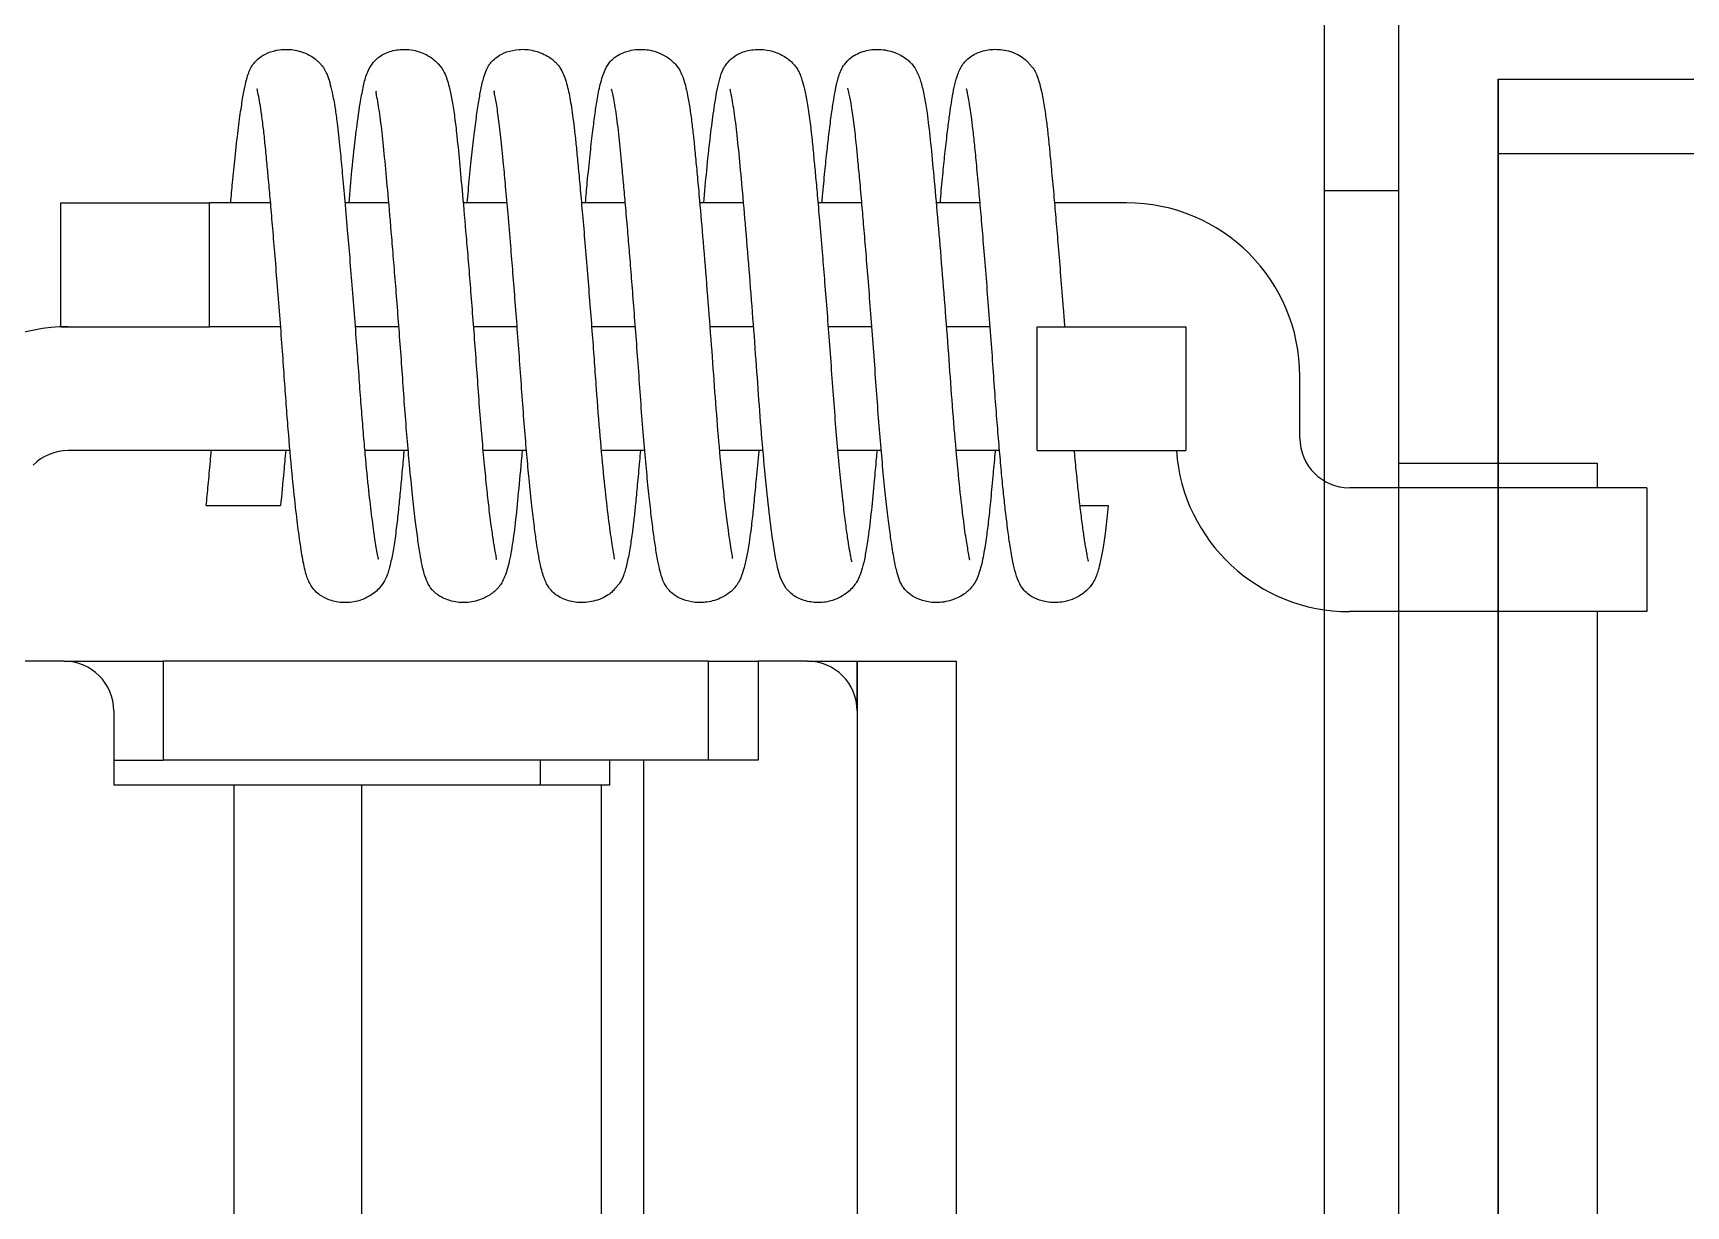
# Model space of a CAD drawing. Extents: x -3080 to 28500, y -1326 to 31609.
# Drawn here: x 2434.354 to 2437.689, y 26406.237 to 26408.604 of the extents above; entities that cross this region are included whole.
import ezdxf

# ---------------------------------------------------------------- set-up
doc = ezdxf.new("R2010")
doc.units = 0
doc.header["$LTSCALE"] = 100
doc.layers.add('0-xref', color=8, linetype='Continuous')
doc.layers.add('188K-SM-07-F10-MECH-CR PIPE-Y2257103$0$AP7P1-SM-08-FNN-120-A(4)-SMP$0$15P6-SM-08-FNN-320-A(10)-UIS-TCM$0$15P6-SM-08-FNN-00-(@10)170308-MIC$0$0-CDS', color=140, linetype='Continuous')

# ---------------------------------------------------------------- blocks, each defined once
blk = doc.blocks.new('188K-SM-07-F10-MECH-CR PIPE-Y2257103$0$CDS-WET')
at = {"layer": '188K-SM-07-F10-MECH-CR PIPE-Y2257103$0$AP7P1-SM-08-FNN-120-A(4)-SMP$0$15P6-SM-08-FNN-320-A(10)-UIS-TCM$0$15P6-SM-08-FNN-00-(@10)170308-MIC$0$0-CDS', "ltscale": 0.1}
for p, q in [((2436.96, -72941.6358), (2436.96, -72925.4769)), ((2437.11, -72972.4769), (2437.11, -72925.4769)), ((2437.31, -72926.2522), (2438.66, -72926.2522)), ((2437.31, -72972.7522), (2437.31, -72926.2522)), ((2437.31, -72926.2522), (2437.31, -72930.298)), ((2437.31, -72926.4022), (2438.51, -72926.4022)), ((2436.96, -72926.4769), (2437.11, -72926.4769)), ((2434.41, -72926.5019), (2434.71, -72926.5019)), ((2434.41, -72926.7519), (2434.41, -72926.5019)), ((2434.71, -72926.7519), (2434.71, -72926.5019)), ((2434.8334, -72926.5019), (2434.71, -72926.5019)), ((2435.072, -72926.5019), (2434.9835, -72926.5019)), ((2435.3106, -72926.5019), (2435.222, -72926.5019)), ((2435.5491, -72926.5019), (2435.4606, -72926.5019)), ((2435.7877, -72926.5019), (2435.6992, -72926.5019)), ((2436.0263, -72926.5019), (2435.9378, -72926.5019)), ((2436.2649, -72926.5019), (2436.1763, -72926.5019)), ((2436.56, -72926.5019), (2436.4149, -72926.5019)), ((2434.41, -72926.7519), (2434.71, -72926.7519)), ((2434.8537, -72926.7519), (2434.71, -72926.7519)), ((2435.0923, -72926.7519), (2435.004, -72926.7519)), ((2435.3309, -72926.7519), (2435.2425, -72926.7519)), ((2435.5695, -72926.7519), (2435.4811, -72926.7519)), ((2435.808, -72926.7519), (2435.7197, -72926.7519)), ((2436.0466, -72926.7519), (2435.9582, -72926.7519)), ((2436.2852, -72926.7519), (2436.1968, -72926.7519)), ((2436.38, -72927.0019), (2436.38, -72926.7519)), ((2436.38, -72926.7519), (2436.68, -72926.7519)), ((2436.68, -72926.7519), (2436.68, -72927.0019)), ((2436.91, -72926.9769), (2436.91, -72926.8519)), ((2434.8728, -72927.0019), (2434.4249, -72927.0019)), ((2435.1113, -72927.0019), (2435.0232, -72927.0019)), ((2435.3498, -72927.0019), (2435.2618, -72927.0019)), ((2435.5884, -72927.0019), (2435.5005, -72927.0019)), ((2435.827, -72927.0019), (2435.7391, -72927.0019)), ((2436.0656, -72927.0019), (2435.9775, -72927.0019)), ((2436.3041, -72927.0019), (2436.2161, -72927.0019)), ((2436.38, -72927.0019), (2436.68, -72927.0019)), ((2437.11, -72927.0769), (2437.11, -72927.0269)), ((2437.11, -72927.0269), (2437.3734, -72927.0269)), ((2437.3734, -72927.0269), (2437.51, -72927.0269)), ((2437.51, -72927.0269), (2437.51, -72927.0769)), ((2437.31, -72927.0769), (2437.01, -72927.0769)), ((2437.31, -72927.0769), (2437.31, -72927.3269)), ((2437.61, -72927.0769), (2437.31, -72927.0769)), ((2437.61, -72927.0769), (2437.61, -72927.3269)), ((2434.7036, -72927.1127), (2434.7786, -72927.1127)), ((2434.7786, -72927.1127), (2434.8536, -72927.1127)), ((2436.4662, -72927.1127), (2436.5236, -72927.1127)), ((2437.31, -72927.3269), (2437.01, -72927.3269)), ((2437.11, -72929.6769), (2437.11, -72927.3269)), ((2437.61, -72927.3269), (2437.31, -72927.3269)), ((2437.51, -72927.3269), (2437.51, -72929.6769)), ((2434.4169, -72927.4269), (2434.1169, -72927.4269)), ((2434.4169, -72927.4269), (2434.6169, -72927.4269)), ((2434.6169, -72927.4269), (2434.6169, -72927.6269)), ((2435.7169, -72927.4269), (2434.6169, -72927.4269)), ((2435.7169, -72927.6269), (2435.7169, -72927.4269)), ((2435.7169, -72927.4269), (2435.8169, -72927.4269)), ((2435.9169, -72927.4269), (2435.8169, -72927.4269)), ((2435.8169, -72927.4269), (2435.8169, -72927.6269)), ((2435.9169, -72927.4269), (2436.0169, -72927.4269)), ((2436.0169, -72927.5255), (2436.0169, -72927.4269)), ((2436.0169, -72927.4269), (2436.2169, -72927.4269)), ((2436.0169, -72927.4269), (2436.0169, -72929.5269)), ((2436.2169, -72927.4269), (2436.2169, -72929.5269)), ((2434.5169, -72927.5269), (2434.5169, -72927.6769)), ((2434.5169, -72927.6269), (2434.6169, -72927.6269)), ((2435.7169, -72927.6269), (2434.6169, -72927.6269)), ((2435.3772, -72927.6269), (2435.3772, -72927.6769)), ((2435.5169, -72927.6269), (2435.5169, -72927.6769)), ((2435.5868, -72929.3269), (2435.5868, -72927.6269)), ((2435.8169, -72927.6269), (2435.7169, -72927.6269)), ((2434.7603, -72927.6769), (2434.5169, -72927.6769)), ((2434.7603, -72929.2769), (2434.7603, -72927.6769)), ((2435.0176, -72927.6769), (2434.7603, -72927.6769)), ((2435.0176, -72929.2769), (2435.0176, -72927.6769)), ((2435.501, -72927.6769), (2435.0176, -72927.6769)), ((2435.501, -72929.2769), (2435.501, -72927.6769)), ((2435.5169, -72927.6769), (2435.501, -72927.6769))]:
    blk.add_line(p, q, dxfattribs=at)
for centre, radius, start, end in [((2436.56, -72926.8519), 0.35, 0, 90), ((2434.4249, -72927.1019), 0.35, 90, 135), ((2437.01, -72926.9769), 0.1, 180, 270), ((2434.4249, -72927.1019), 0.1, 90, 135), ((2437.01, -72926.9769), 0.35, 184.096, 270), ((2434.4169, -72927.5269), 0.1, 0, 90), ((2435.9169, -72927.5269), 0.1, 0, 90)]:
    blk.add_arc(centre, radius, start, end, dxfattribs=at)
for points, knots in [([(2434.7531, -72926.5019), (2434.7543, -72926.4881), (2434.7571, -72926.456), (2434.7621, -72926.4063), (2434.7678, -72926.3557), (2434.7736, -72926.3128), (2434.7788, -72926.2808), (2434.7835, -72926.2583), (2434.7876, -72926.243), (2434.7919, -72926.2325), (2434.7961, -72926.2249), (2434.8013, -72926.2179), (2434.8113, -72926.2081), (2434.8278, -72926.1983), (2434.8482, -72926.1928), (2434.865, -72926.1918), (2434.8832, -72926.1931), (2434.9062, -72926.1996), (2434.9242, -72926.2113), (2434.9319, -72926.2189), (2434.9345, -72926.2217), (2434.9368, -72926.2244), (2434.9395, -72926.2282), (2434.9434, -72926.2344), (2434.9479, -72926.244), (2434.9529, -72926.2586), (2434.9583, -72926.2806), (2434.9633, -72926.3082), (2434.9674, -72926.3382), (2434.9706, -72926.3652), (2434.9738, -72926.3964), (2434.9777, -72926.4375), (2434.9827, -72926.4921), (2434.9879, -72926.552), (2434.9931, -72926.6144), (2434.9982, -72926.6766), (2435.0032, -72926.7413), (2435.008, -72926.8044), (2435.0121, -72926.863), (2435.016, -72926.9165), (2435.02, -72926.9653), (2435.0249, -72927.0222), (2435.0308, -72927.0811), (2435.0373, -72927.1384), (2435.0437, -72927.1829), (2435.0473, -72927.2076), (2435.0511, -72927.2215), (2435.0499, -72927.2212), (2435.0496, -72927.2211)], [0, 0, 0, 0, 0.022447, 0.052442, 0.089796, 0.123797, 0.15424, 0.181076, 0.203503, 0.221072, 0.231045, 0.2384, 0.247554, 0.259468, 0.272894, 0.280648, 0.289593, 0.306187, 0.317473, 0.321045, 0.322534, 0.324543, 0.330659, 0.339705, 0.356395, 0.378357, 0.402238, 0.432583, 0.456571, 0.475191, 0.493904, 0.521678, 0.553166, 0.588295, 0.616893, 0.6472, 0.678856, 0.709286, 0.737324, 0.763613, 0.788867, 0.812859, 0.856316, 0.89383, 0.932154, 0.972262, 0.992211, 1, 1, 1, 1]), ([(2434.9918, -72926.5019), (2434.9937, -72926.4797), (2434.9982, -72926.4284), (2435.0057, -72926.3604), (2435.0131, -72926.3058), (2435.0202, -72926.268), (2435.0258, -72926.244), (2435.037, -72926.2206), (2435.0561, -72926.2033), (2435.0811, -72926.1928), (2435.1169, -72926.1912), (2435.1409, -72926.1986), (2435.1595, -72926.2097), (2435.1747, -72926.2232), (2435.1851, -72926.2399), (2435.1895, -72926.2523), (2435.1948, -72926.2702), (2435.1993, -72926.2928), (2435.2042, -72926.3238), (2435.2093, -72926.3652), (2435.2144, -72926.418), (2435.2209, -72926.4877), (2435.2268, -72926.5563), (2435.2322, -72926.6204), (2435.2366, -72926.6746), (2435.2411, -72926.7323), (2435.2456, -72926.7923), (2435.2501, -72926.8537), (2435.2545, -72926.9156), (2435.2593, -72926.9753), (2435.2643, -72927.0299), (2435.269, -72927.0769), (2435.2737, -72927.1197), (2435.2784, -72927.1563), (2435.2826, -72927.1852), (2435.2859, -72927.2045), (2435.2884, -72927.217), (2435.289, -72927.2209), (2435.2883, -72927.2216), (2435.2881, -72927.2218)], [0, 0, 0, 0, 0.036742, 0.084736, 0.132872, 0.16472, 0.196099, 0.226928, 0.249073, 0.268422, 0.28426, 0.305131, 0.317359, 0.32786, 0.344518, 0.360705, 0.379261, 0.407933, 0.437842, 0.465945, 0.505054, 0.543965, 0.588921, 0.613871, 0.640287, 0.667982, 0.696715, 0.7262, 0.756738, 0.788702, 0.81924, 0.847824, 0.8742, 0.905655, 0.932738, 0.955459, 0.971425, 0.990666, 1, 1, 1, 1]), ([(2435.2303, -72926.5019), (2435.231, -72926.4938), (2435.2334, -72926.4659), (2435.2376, -72926.4232), (2435.2428, -72926.3751), (2435.2479, -72926.3342), (2435.2528, -72926.3003), (2435.258, -72926.2713), (2435.2628, -72926.2498), (2435.2682, -72926.2343), (2435.2729, -72926.2253), (2435.28, -72926.2161), (2435.2915, -72926.2058), (2435.3102, -72926.1962), (2435.3371, -72926.1909), (2435.3626, -72926.193), (2435.3869, -72926.2019), (2435.4011, -72926.2115), (2435.4079, -72926.2176), (2435.415, -72926.2254), (2435.4203, -72926.2337), (2435.428, -72926.2499), (2435.4348, -72926.2756), (2435.4414, -72926.3134), (2435.4466, -72926.3542), (2435.4508, -72926.3954), (2435.4543, -72926.4326), (2435.4584, -72926.4762), (2435.4628, -72926.5266), (2435.4677, -72926.5833), (2435.4727, -72926.6443), (2435.4776, -72926.7065), (2435.4823, -72926.7666), (2435.4865, -72926.8234), (2435.4914, -72926.8932), (2435.4976, -72926.973), (2435.5053, -72927.0561), (2435.5128, -72927.1254), (2435.5201, -72927.1788), (2435.5239, -72927.2067), (2435.5273, -72927.2207), (2435.5261, -72927.2208), (2435.5258, -72927.2209)], [0, 0, 0, 0, 0.012977, 0.044323, 0.074895, 0.104463, 0.132844, 0.159901, 0.1915, 0.215175, 0.231416, 0.239392, 0.249531, 0.261858, 0.275664, 0.29283, 0.308329, 0.314124, 0.318588, 0.322158, 0.335027, 0.3558, 0.39447, 0.431024, 0.470877, 0.492491, 0.515805, 0.541148, 0.56847, 0.597655, 0.628257, 0.658106, 0.68659, 0.713558, 0.738938, 0.78771, 0.834079, 0.878048, 0.923024, 0.968181, 0.990567, 1, 1, 1, 1]), ([(2435.4688, -72926.5019), (2435.47, -72926.488), (2435.473, -72926.4539), (2435.4778, -72926.4065), (2435.4829, -72926.3616), (2435.4875, -72926.3253), (2435.4923, -72926.2928), (2435.4985, -72926.2606), (2435.5072, -72926.2342), (2435.5154, -72926.2197), (2435.5261, -72926.2094), (2435.5351, -72926.2032), (2435.5466, -72926.1979), (2435.5591, -72926.1941), (2435.572, -72926.1921), (2435.5868, -72926.192), (2435.6014, -72926.1939), (2435.6184, -72926.1989), (2435.6383, -72926.2097), (2435.6545, -72926.2261), (2435.6625, -72926.2407), (2435.6662, -72926.2507), (2435.6707, -72926.2655), (2435.6751, -72926.2858), (2435.6796, -72926.3122), (2435.6837, -72926.3427), (2435.6874, -72926.3752), (2435.6908, -72926.4102), (2435.6946, -72926.4509), (2435.6997, -72926.5066), (2435.7062, -72926.5822), (2435.7139, -72926.6772), (2435.7216, -72926.7761), (2435.7285, -72926.8724), (2435.7354, -72926.9636), (2435.743, -72927.048), (2435.7509, -72927.122), (2435.7587, -72927.1792), (2435.7625, -72927.2057), (2435.765, -72927.218), (2435.7647, -72927.2191), (2435.7646, -72927.2196)], [0, 0, 0, 0, 0.023105, 0.056373, 0.086927, 0.114539, 0.142005, 0.173535, 0.208861, 0.236215, 0.247103, 0.255724, 0.262441, 0.268088, 0.276934, 0.283495, 0.291532, 0.303354, 0.31811, 0.331874, 0.344892, 0.360154, 0.379883, 0.404175, 0.432359, 0.458274, 0.480241, 0.504286, 0.528718, 0.555442, 0.599618, 0.647606, 0.695214, 0.741025, 0.786804, 0.833862, 0.881752, 0.930435, 0.978491, 0.990385, 1, 1, 1, 1]), ([(2435.7075, -72926.5019), (2435.7094, -72926.4799), (2435.7136, -72926.4324), (2435.72, -72926.3729), (2435.7266, -72926.3205), (2435.7326, -72926.2825), (2435.7381, -72926.2564), (2435.7434, -72926.2378), (2435.7531, -72926.22), (2435.7695, -72926.205), (2435.7925, -72926.1941), (2435.8251, -72926.1905), (2435.8516, -72926.1966), (2435.8695, -72926.2057), (2435.8848, -72926.2168), (2435.8974, -72926.2328), (2435.9023, -72926.2441), (2435.9064, -72926.2552), (2435.9111, -72926.2732), (2435.9163, -72926.2999), (2435.9213, -72926.3341), (2435.9257, -72926.3721), (2435.9292, -72926.4091), (2435.9328, -72926.4464), (2435.9366, -72926.4884), (2435.9411, -72926.5398), (2435.9459, -72926.5967), (2435.9508, -72926.6566), (2435.9556, -72926.7169), (2435.9605, -72926.7815), (2435.9654, -72926.8485), (2435.9702, -72926.9153), (2435.9754, -72926.9789), (2435.9806, -72927.0372), (2435.9859, -72927.0885), (2435.9908, -72927.1319), (2435.9954, -72927.167), (2435.9994, -72927.1936), (2436.0028, -72927.2125), (2436.0047, -72927.2227), (2436.0064, -72927.227), (2436.0057, -72927.2264), (2436.0057, -72927.2263)], [0, 0, 0, 0, 0.0358, 0.077068, 0.114708, 0.153905, 0.180801, 0.206788, 0.230263, 0.245612, 0.261592, 0.277791, 0.296636, 0.30724, 0.316431, 0.330849, 0.343291, 0.357961, 0.382194, 0.411636, 0.443475, 0.4713, 0.495215, 0.516273, 0.539311, 0.566743, 0.598524, 0.625087, 0.653775, 0.684301, 0.716287, 0.7491, 0.78191, 0.814323, 0.84597, 0.876519, 0.905692, 0.933276, 0.959127, 0.981601, 0.998599, 1, 1, 1, 1]), ([(2435.946, -72926.5019), (2435.9464, -72926.4973), (2435.9483, -72926.4749), (2435.9517, -72926.4392), (2435.9561, -72926.3964), (2435.9606, -72926.3571), (2435.965, -72926.3227), (2435.9694, -72926.2941), (2435.9735, -72926.2701), (2435.9794, -72926.2452), (2435.9872, -72926.2259), (2436.0013, -72926.2103), (2436.0166, -72926.2007), (2436.0368, -72926.1932), (2436.0618, -72926.1908), (2436.0902, -72926.1961), (2436.1118, -72926.2073), (2436.1226, -72926.2167), (2436.1295, -72926.224), (2436.1341, -72926.2306), (2436.1408, -72926.2431), (2436.1468, -72926.2613), (2436.1529, -72926.2887), (2436.1586, -72926.3243), (2436.1644, -72926.3727), (2436.1707, -72926.4398), (2436.178, -72926.5196), (2436.1857, -72926.6108), (2436.1935, -72926.7083), (2436.201, -72926.8063), (2436.2076, -72926.9016), (2436.2149, -72926.9912), (2436.2224, -72927.0704), (2436.2296, -72927.1339), (2436.2358, -72927.1799), (2436.2403, -72927.2055), (2436.2424, -72927.2183), (2436.2441, -72927.2228), (2436.243, -72927.222), (2436.2429, -72927.222)], [0, 0, 0, 0, 0.007337, 0.035729, 0.062379, 0.087107, 0.116886, 0.142917, 0.165262, 0.197294, 0.230481, 0.248113, 0.257221, 0.266077, 0.283174, 0.300993, 0.31449, 0.319209, 0.322891, 0.332902, 0.349215, 0.379677, 0.41019, 0.43888, 0.480603, 0.522919, 0.567988, 0.614953, 0.662246, 0.708893, 0.754307, 0.801125, 0.847748, 0.891653, 0.932024, 0.968364, 0.984966, 0.999835, 1, 1, 1, 1]), ([(2436.1845, -72926.5019), (2436.1847, -72926.5), (2436.1863, -72926.4803), (2436.1895, -72926.4471), (2436.194, -72926.4017), (2436.1985, -72926.3625), (2436.2026, -72926.3299), (2436.2062, -72926.305), (2436.2095, -72926.2843), (2436.2137, -72926.2625), (2436.2204, -72926.2401), (2436.2272, -72926.2254), (2436.237, -72926.2135), (2436.2467, -72926.2057), (2436.2594, -72926.1988), (2436.2788, -72926.1927), (2436.2976, -72926.1913), (2436.3176, -72926.1939), (2436.3338, -72926.1988), (2436.3481, -72926.2062), (2436.3563, -72926.2127), (2436.3611, -72926.2177), (2436.3634, -72926.2203), (2436.3648, -72926.222), (2436.3661, -72926.2235), (2436.3676, -72926.2255), (2436.3703, -72926.2287), (2436.3718, -72926.23), (2436.3757, -72926.2358), (2436.3797, -72926.2443), (2436.3843, -72926.2582), (2436.3892, -72926.278), (2436.3941, -72926.3045), (2436.3986, -72926.336), (2436.4023, -72926.3671), (2436.4056, -72926.4005), (2436.4094, -72926.4412), (2436.4137, -72926.4875), (2436.4181, -72926.5382), (2436.4226, -72926.5914), (2436.4275, -72926.6509), (2436.4319, -72926.7054), (2436.4344, -72926.7396), (2436.4354, -72926.7519)], [0, 0, 0, 0, 0.004267, 0.044872, 0.082531, 0.123453, 0.159479, 0.190506, 0.217405, 0.250424, 0.284727, 0.324729, 0.343329, 0.359209, 0.372222, 0.383527, 0.405085, 0.41711, 0.428767, 0.439457, 0.449405, 0.453345, 0.454954, 0.45643, 0.457903, 0.459511, 0.463548, 0.478976, 0.496612, 0.527343, 0.557818, 0.589965, 0.633991, 0.671782, 0.703589, 0.734388, 0.770717, 0.813069, 0.848802, 0.887823, 0.929915, 0.974734, 1, 1, 1, 1]), ([(2435.1025, -72927.0019), (2435.1023, -72927.0043), (2435.1008, -72927.0214), (2435.0982, -72927.0495), (2435.0947, -72927.0871), (2435.0912, -72927.1238), (2435.0869, -72927.1618), (2435.082, -72927.1966), (2435.0771, -72927.2226), (2435.0729, -72927.2402), (2435.0689, -72927.2524), (2435.0659, -72927.2604), (2435.0564, -72927.2774), (2435.0389, -72927.2928), (2435.0215, -72927.3017), (2435.0018, -72927.308), (2434.9737, -72927.3098), (2434.9461, -72927.3023), (2434.9233, -72927.2874), (2434.9104, -72927.2682), (2434.9029, -72927.2449), (2434.8969, -72927.2146), (2434.8902, -72927.1696), (2434.8836, -72927.1152), (2434.8764, -72927.0457), (2434.8701, -72926.9738), (2434.865, -72926.9075), (2434.8611, -72926.8522), (2434.8568, -72926.792), (2434.852, -72926.728), (2434.847, -72926.6637), (2434.842, -72926.6028), (2434.8374, -72926.5476), (2434.8332, -72926.4988), (2434.8294, -72926.4564), (2434.8257, -72926.4169), (2434.8223, -72926.381), (2434.8184, -72926.3459), (2434.8146, -72926.3176), (2434.8109, -72926.2943), (2434.8081, -72926.2793), (2434.806, -72926.2719), (2434.8066, -72926.272), (2434.8068, -72926.2721)], [0, 0, 0, 0, 0.003831, 0.027247, 0.048045, 0.071422, 0.098544, 0.129863, 0.159805, 0.17891, 0.195048, 0.208269, 0.221, 0.237647, 0.248147, 0.25824, 0.274975, 0.291386, 0.306462, 0.331467, 0.359906, 0.39991, 0.438536, 0.476085, 0.518392, 0.566137, 0.591676, 0.618156, 0.646586, 0.677157, 0.708181, 0.737683, 0.765426, 0.791251, 0.815065, 0.836834, 0.862729, 0.88639, 0.91465, 0.940248, 0.969159, 0.993303, 1, 1, 1, 1]), ([(2435.341, -72927.0019), (2435.3407, -72927.0054), (2435.338, -72927.0366), (2435.3333, -72927.0866), (2435.3271, -72927.1496), (2435.3203, -72927.1997), (2435.3132, -72927.2347), (2435.3064, -72927.2557), (2435.3008, -72927.2673), (2435.2959, -72927.2747), (2435.2908, -72927.2808), (2435.2821, -72927.2894), (2435.2634, -72927.3014), (2435.2351, -72927.3091), (2435.2067, -72927.3091), (2435.1746, -72927.2978), (2435.1569, -72927.281), (2435.1496, -72927.268), (2435.1432, -72927.2507), (2435.1389, -72927.232), (2435.1349, -72927.2101), (2435.1302, -72927.1796), (2435.1251, -72927.1401), (2435.1196, -72927.0909), (2435.1141, -72927.0355), (2435.109, -72926.9766), (2435.1043, -72926.9182), (2435.1001, -72926.8569), (2435.0956, -72926.7953), (2435.0911, -72926.7349), (2435.0866, -72926.6769), (2435.0822, -72926.6223), (2435.0768, -72926.5572), (2435.0708, -72926.487), (2435.0642, -72926.416), (2435.0585, -72926.357), (2435.0532, -72926.3174), (2435.0487, -72926.2915), (2435.0459, -72926.2789), (2435.0465, -72926.277), (2435.0468, -72926.2761)], [0, 0, 0, 0, 0.005405, 0.049138, 0.090554, 0.13224, 0.177058, 0.200362, 0.218398, 0.230105, 0.233839, 0.237845, 0.249629, 0.266397, 0.28372, 0.301196, 0.319007, 0.340906, 0.362099, 0.382874, 0.407904, 0.437403, 0.466942, 0.500058, 0.536453, 0.565621, 0.596068, 0.626344, 0.655769, 0.684474, 0.712205, 0.738742, 0.763914, 0.809647, 0.849972, 0.890028, 0.932569, 0.954821, 0.977976, 1, 1, 1, 1]), ([(2435.5796, -72927.0019), (2435.579, -72927.009), (2435.5768, -72927.0338), (2435.5735, -72927.0698), (2435.5698, -72927.1084), (2435.5665, -72927.1407), (2435.5627, -72927.1717), (2435.558, -72927.2031), (2435.5522, -72927.2322), (2435.5458, -72927.2543), (2435.5406, -72927.2654), (2435.5365, -72927.271), (2435.535, -72927.2723), (2435.533, -72927.2747), (2435.5315, -72927.2765), (2435.5304, -72927.278), (2435.529, -72927.2796), (2435.5269, -72927.2821), (2435.5221, -72927.2872), (2435.5146, -72927.2935), (2435.5007, -72927.3011), (2435.4846, -72927.3063), (2435.4645, -72927.3093), (2435.4458, -72927.3083), (2435.4265, -72927.3027), (2435.4132, -72927.296), (2435.4033, -72927.2884), (2435.3956, -72927.2796), (2435.3904, -72927.2709), (2435.3837, -72927.256), (2435.378, -72927.2352), (2435.3734, -72927.21), (2435.3697, -72927.1858), (2435.3654, -72927.1543), (2435.3605, -72927.1123), (2435.3554, -72927.0633), (2435.3504, -72927.0095), (2435.3457, -72926.9537), (2435.3411, -72926.8926), (2435.3366, -72926.8288), (2435.3319, -72926.7649), (2435.3272, -72926.7029), (2435.3225, -72926.6441), (2435.3176, -72926.5841), (2435.3127, -72926.5254), (2435.3078, -72926.4703), (2435.303, -72926.4179), (2435.2983, -72926.3688), (2435.293, -72926.3257), (2435.2884, -72926.2974), (2435.2852, -72926.2814), (2435.2838, -72926.2762), (2435.2853, -72926.2765), (2435.2857, -72926.2766)], [0, 0, 0, 0, 0.0112849, 0.0392389, 0.0631094, 0.0836558, 0.1062852, 0.1330351, 0.1640526, 0.1965981, 0.2248769, 0.2342989, 0.2427776, 0.2457414, 0.2469083, 0.2479446, 0.2489396, 0.2499876, 0.2525082, 0.2591898, 0.2664253, 0.274295, 0.282585, 0.2973214, 0.3050044, 0.3136311, 0.3241985, 0.3366448, 0.3506261, 0.3640781, 0.3948221, 0.4180633, 0.4392301, 0.4645948, 0.4941266, 0.5276411, 0.5551771, 0.5844892, 0.6152455, 0.6458689, 0.6758421, 0.7049177, 0.7328292, 0.7593595, 0.7922985, 0.8222573, 0.8491353, 0.8850759, 0.9199025, 0.9537633, 0.9715445, 0.992625, 1, 1, 1, 1]), ([(2435.8182, -72927.0019), (2435.8182, -72927.002), (2435.8164, -72927.0221), (2435.8133, -72927.0566), (2435.809, -72927.1022), (2435.8057, -72927.1348), (2435.8027, -72927.1603), (2435.7996, -72927.1835), (2435.7954, -72927.2088), (2435.7902, -72927.2335), (2435.7851, -72927.2509), (2435.7804, -72927.2623), (2435.7769, -72927.2688), (2435.7736, -72927.2738), (2435.771, -72927.2772), (2435.7686, -72927.28), (2435.7657, -72927.2831), (2435.7572, -72927.2909), (2435.7378, -72927.3026), (2435.7146, -72927.3082), (2435.6968, -72927.3088), (2435.68, -72927.3073), (2435.6604, -72927.3013), (2435.6449, -72927.2914), (2435.6339, -72927.2802), (2435.6283, -72927.2711), (2435.6235, -72927.2603), (2435.6192, -72927.2454), (2435.6147, -72927.2245), (2435.61, -72927.1971), (2435.6054, -72927.1644), (2435.6008, -72927.1275), (2435.596, -72927.0831), (2435.5909, -72927.0312), (2435.5858, -72926.9723), (2435.5808, -72926.9088), (2435.5763, -72926.8434), (2435.5716, -72926.7794), (2435.5669, -72926.7184), (2435.5625, -72926.6617), (2435.5584, -72926.6103), (2435.5542, -72926.5604), (2435.5502, -72926.5139), (2435.5464, -72926.4703), (2435.5421, -72926.4238), (2435.5373, -72926.3728), (2435.5314, -72926.3229), (2435.5258, -72926.2916), (2435.5226, -72926.276), (2435.5207, -72926.2716), (2435.5219, -72926.2724), (2435.5219, -72926.2725)], [0, 0, 0, 0, 0.000191, 0.031846, 0.059834, 0.084589, 0.09934, 0.117612, 0.139844, 0.166217, 0.194127, 0.208162, 0.219254, 0.227415, 0.23271, 0.234359, 0.235862, 0.239728, 0.25164, 0.268631, 0.277122, 0.284639, 0.297709, 0.309272, 0.317953, 0.330134, 0.348455, 0.369783, 0.395781, 0.425553, 0.450347, 0.477184, 0.505938, 0.536411, 0.568324, 0.60131, 0.633121, 0.663536, 0.692436, 0.719529, 0.744593, 0.767481, 0.794472, 0.817439, 0.839984, 0.876878, 0.918013, 0.95968, 0.980063, 0.999192, 1, 1, 1, 1]), ([(2436.0568, -72927.0019), (2436.0563, -72927.0073), (2436.0544, -72927.0287), (2436.0506, -72927.07), (2436.0454, -72927.1253), (2436.0397, -72927.1735), (2436.0341, -72927.2088), (2436.0292, -72927.233), (2436.0235, -72927.2515), (2436.0172, -72927.2671), (2436.0016, -72927.286), (2435.9841, -72927.2975), (2435.9649, -72927.3058), (2435.939, -72927.3103), (2435.9058, -72927.3048), (2435.8843, -72927.2924), (2435.8696, -72927.2756), (2435.8585, -72927.2503), (2435.8523, -72927.219), (2435.8433, -72927.1623), (2435.8354, -72927.0925), (2435.8276, -72927.0119), (2435.8204, -72926.9238), (2435.8139, -72926.8306), (2435.8067, -72926.734), (2435.7991, -72926.6366), (2435.7915, -72926.5441), (2435.7842, -72926.4621), (2435.7779, -72926.3937), (2435.7728, -72926.3465), (2435.7686, -72926.3158), (2435.7653, -72926.2958), (2435.7627, -72926.2813), (2435.7606, -72926.2731), (2435.761, -72926.2725), (2435.7611, -72926.2723)], [0, 0, 0, 0, 0.008521, 0.034236, 0.072159, 0.113075, 0.142595, 0.170684, 0.194387, 0.209837, 0.228014, 0.239786, 0.251346, 0.269327, 0.285682, 0.305947, 0.32827, 0.351094, 0.397624, 0.444925, 0.492319, 0.539109, 0.584694, 0.628935, 0.674383, 0.720843, 0.767327, 0.811996, 0.854005, 0.894439, 0.916203, 0.93965, 0.964642, 0.988063, 1, 1, 1, 1]), ([(2436.2953, -72927.0019), (2436.2951, -72927.0042), (2436.2935, -72927.0227), (2436.2903, -72927.058), (2436.2859, -72927.1046), (2436.2816, -72927.1459), (2436.2767, -72927.1842), (2436.2711, -72927.2186), (2436.2645, -72927.2453), (2436.2583, -72927.2614), (2436.2529, -72927.2709), (2436.2482, -72927.2774), (2436.2415, -72927.2845), (2436.2304, -72927.2938), (2436.2142, -72927.3021), (2436.1952, -72927.3072), (2436.1768, -72927.3093), (2436.1554, -72927.3075), (2436.1326, -72927.2988), (2436.119, -72927.2887), (2436.1107, -72927.2794), (2436.1066, -72927.2728), (2436.1017, -72927.263), (2436.0969, -72927.2472), (2436.0913, -72927.2212), (2436.0855, -72927.1856), (2436.08, -72927.1439), (2436.0748, -72927.099), (2436.0696, -72927.0476), (2436.0644, -72926.9904), (2436.0594, -72926.9287), (2436.0547, -72926.8629), (2436.0499, -72926.7948), (2436.0447, -72926.7269), (2436.0397, -72926.6626), (2436.035, -72926.604), (2436.0306, -72926.5519), (2436.0264, -72926.5025), (2436.0224, -72926.4576), (2436.0187, -72926.4181), (2436.015, -72926.38), (2436.0109, -72926.3419), (2436.0058, -72926.3064), (2436.0014, -72926.2828), (2435.998, -72926.2711), (2435.9982, -72926.2707), (2435.9983, -72926.2705)], [0, 0, 0, 0, 0.003552, 0.029307, 0.060537, 0.08884, 0.115194, 0.151456, 0.18957, 0.20816, 0.221885, 0.230823, 0.234467, 0.239171, 0.252579, 0.2611, 0.27008, 0.284818, 0.297423, 0.308499, 0.31672, 0.326332, 0.340183, 0.365029, 0.397619, 0.434031, 0.462805, 0.492653, 0.523366, 0.554694, 0.586352, 0.61808, 0.650921, 0.683089, 0.713521, 0.741908, 0.768039, 0.791788, 0.819655, 0.84322, 0.863369, 0.894798, 0.92897, 0.96155, 0.987418, 1, 1, 1, 1]), ([(2436.5236, -72927.1127), (2436.5217, -72927.1303), (2436.5182, -72927.1633), (2436.5128, -72927.2), (2436.5079, -72927.2256), (2436.5037, -72927.2422), (2436.5002, -72927.2529), (2436.497, -72927.2607), (2436.4908, -72927.2727), (2436.4759, -72927.289), (2436.4563, -72927.3006), (2436.4386, -72927.3063), (2436.4241, -72927.3085), (2436.4094, -72927.3087), (2436.3932, -72927.3068), (2436.3761, -72927.3008), (2436.3614, -72927.2919), (2436.3517, -72927.2823), (2436.3439, -72927.2696), (2436.3367, -72927.2509), (2436.3304, -72927.2253), (2436.3255, -72927.196), (2436.3209, -72927.1631), (2436.3165, -72927.1278), (2436.3123, -72927.0893), (2436.3083, -72927.0486), (2436.3041, -72927.0024), (2436.2998, -72926.9512), (2436.2955, -72926.8954), (2436.2913, -72926.8347), (2436.2866, -72926.7697), (2436.2815, -72926.703), (2436.2764, -72926.6384), (2436.2715, -72926.579), (2436.267, -72926.5258), (2436.2625, -72926.4747), (2436.2582, -72926.4278), (2436.2542, -72926.3862), (2436.2507, -72926.353), (2436.247, -72926.3248), (2436.2438, -72926.303), (2436.2409, -72926.2863), (2436.2388, -72926.2764), (2436.2376, -72926.2719), (2436.2379, -72926.2716), (2436.2379, -72926.2715)], [0, 0, 0, 0, 0.038629, 0.072542, 0.100999, 0.123562, 0.140015, 0.150612, 0.163548, 0.177301, 0.192835, 0.20573, 0.214742, 0.221449, 0.230215, 0.242372, 0.250621, 0.267336, 0.28886, 0.317278, 0.343535, 0.374908, 0.402787, 0.432735, 0.457181, 0.483201, 0.510636, 0.539278, 0.568875, 0.59958, 0.632617, 0.666929, 0.699862, 0.73101, 0.760148, 0.78713, 0.819629, 0.848169, 0.873771, 0.896782, 0.926352, 0.949664, 0.973765, 0.992735, 1, 1, 1, 1]), ([(2434.7036, -72927.1127), (2434.7049, -72927.0992), (2434.7076, -72927.0714), (2434.7111, -72927.0338), (2434.7132, -72927.0092), (2434.7139, -72927.0019)], [0, 0, 0, 0, 0.402488, 0.824557, 1, 1, 1, 1]), ([(2434.8639, -72927.0019), (2434.8626, -72927.0161), (2434.859, -72927.057), (2434.8557, -72927.0907), (2434.8536, -72927.1127)], [0, 0, 0, 0, 0.347224, 1, 1, 1, 1]), ([(2436.4546, -72927.0019), (2436.4548, -72927.004), (2436.4563, -72927.0216), (2436.4592, -72927.0511), (2436.4631, -72927.089), (2436.4671, -72927.1239), (2436.4712, -72927.1559), (2436.4753, -72927.1842), (2436.4788, -72927.2045), (2436.4809, -72927.2172), (2436.4834, -72927.2251), (2436.4826, -72927.2247), (2436.4825, -72927.2247)], [0, 0, 0, 0, 0.016894, 0.145004, 0.265288, 0.377059, 0.512077, 0.641514, 0.776196, 0.87953, 0.984642, 1, 1, 1, 1])]:
    blk.add_open_spline(points, degree=3, knots=knots, dxfattribs=at)
blk = doc.blocks.new('188K-SM-07-F10-MECH-CR PIPE-Y2257103')
blk.add_blockref('188K-SM-07-F10-MECH-CR PIPE-Y2257103$0$CDS-WET', (0, 99334.7631))

msp = doc.modelspace()

# ---------------------------------------------------------------- block references
at = {"layer": '0-xref'}
msp.add_blockref('188K-SM-07-F10-MECH-CR PIPE-Y2257103', (0, 0), dxfattribs=at)

doc.saveas('drawing.dxf')
